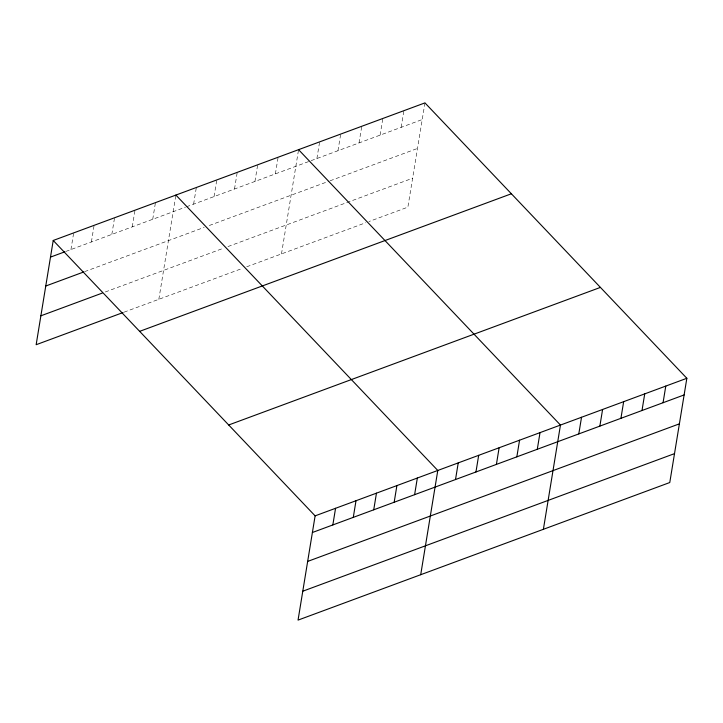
<?xml version="1.0" encoding="UTF-8"?>
<svg xmlns="http://www.w3.org/2000/svg" width="723" height="723" viewBox="0 0 723 723"><rect width="100%" height="100%" fill="white"/><g stroke="black" fill="none" stroke-linecap="round" stroke-linejoin="round"><path stroke-width="0.54" stroke-dasharray="3.62 2.71" d="M70.944 249.543L73.665 232.896M91.387 241.979L94.107 225.332M111.83 234.415L114.559 217.768M132.273 226.85L135.002 210.203M152.725 219.277L155.445 202.63M158.825 299.313L175.707 196.177M193.61 204.148L196.34 187.501M214.053 196.584L216.783 179.937M234.505 189.01L237.225 172.363M254.948 181.446L257.677 164.799M275.391 173.882L278.12 157.234M281.491 253.909L298.563 149.67M316.9 158.518L319.629 141.871M337.966 150.718L340.696 134.071M359.033 142.928L361.762 126.281M380.099 135.129L382.829 118.482M401.166 127.329L403.886 110.682M424.952 102.892L407.88 207.139L368.911 221.554M65.829 251.441L185.431 207.176M186.453 206.796L422.232 119.539M84.609 271.649L204.211 227.383M209.327 225.486L329.019 181.184M330.077 180.795L417.496 148.441M105.287 291.975L223.868 248.079M227.962 246.57L412.616 178.229M124.067 312.173L242.648 268.287M246.733 266.778L365.757 222.729"/><path stroke-width="1.08" d="M53.222 240.47L315.12 515.861L298.048 620.108L669.778 482.53L686.85 378.283L424.952 102.892L53.222 240.47L36.15 344.717L123.046 312.553M332.833 524.943L335.562 508.296M353.285 517.379L356.005 500.732M373.728 509.814L376.457 493.167M394.171 502.241L396.9 485.594M414.613 494.677L417.343 478.03M420.714 574.713L437.786 470.465L175.897 195.065M455.508 479.548L458.237 462.901M475.951 471.974L478.68 455.327M496.403 464.41L499.123 447.763M516.846 456.846L519.566 440.199M537.288 449.281L540.018 432.634M543.389 529.308L560.461 425.061L298.563 149.67M578.798 433.917L581.527 417.27M599.864 426.118L602.593 409.471M620.93 418.319L623.66 401.672M641.997 410.528L644.717 393.881M663.063 402.729L665.784 386.082M50.493 257.117L64.808 251.821M45.757 286.019L83.588 272.02M40.886 315.806L102.223 293.104M139.647 331.351L511.378 193.773M228.694 424.979L600.424 287.402M315.12 515.861L686.85 378.283M312.39 532.508L684.121 394.93M307.655 561.419L679.394 423.841M302.783 591.206L674.514 453.628"/></g></svg>
